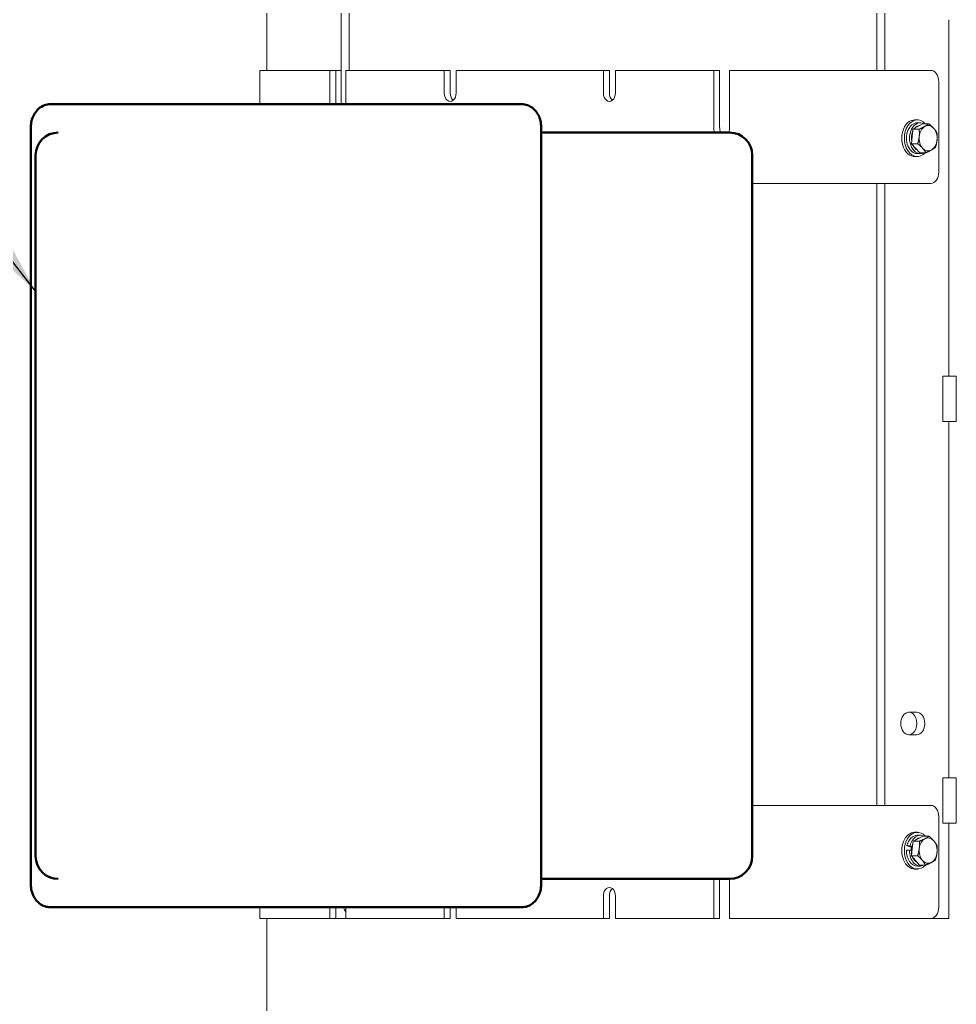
# Model space of a CAD drawing. Header units: inches. Extents: x 20 to 536, y 8 to 344.
# Drawn here: x 224.24 to 244.96, y 98.35 to 120.11 of the extents above; entities that cross this region are included whole.
import ezdxf

# ---------------------------------------------------------------- set-up
doc = ezdxf.new("R2010")
doc.units = ezdxf.units.IN
doc.header["$LTSCALE"] = 16
doc.header["$MEASUREMENT"] = 0
doc.layers.add('Symbol', color=7, linetype='Continuous', lineweight=25)
doc.layers.add('Visible (ANSI)', color=7, linetype='Continuous', lineweight=50)
doc.styles.add('Standard D-E', font='arial.ttf')
doc.dimstyles.new('in [mm] D-E NeptuneBenson$7', dxfattribs={"dimscale": 16, "dimtxt": 0.15, "dimasz": 0.098425, "dimexe": 0.125, "dimexo": 0.063, "dimgap": 0.031496, "dimtad": 0, "dimtih": 1, "dimtoh": 1, "dimdec": 4, "dimrnd": 1e-08, "dimzin": 3, "dimdsep": 46, "dimlunit": 5, "dimtxsty": 'Standard D-E', "dimcen": 0.09, "dimdle": 0.393701, "dimclrd": 256, "dimclre": 256, "dimclrt": 256, "dimadec": 1, "dimazin": 1, "dimtfac": 1, "dimtofl": 0, "dimtmove": 0, "dimatfit": 3, "dimfxl": 1, "dimfrac": 1, "dimtolj": 1, "dimtzin": 4, "dimlwd": -1, "dimlwe": -1, "dimarcsym": 0})

msp = doc.modelspace()

# ---------------------------------------------------------------- linework, layer by layer
at = {"layer": 'Visible (ANSI)', "linetype": 'Continuous', "lineweight": 18}
for p, q in [((229.707141, 118.993472), (229.707141, 121.618472)), ((231.354008, 118.243472), (231.354008, 121.618472)), ((231.530785, 121.618472), (231.530785, 118.993472)), ((243.198047, 118.993472), (243.198047, 121.618472)), ((243.374823, 121.618472), (243.374823, 118.993472)), ((244.789037, 112.233472), (244.789037, 120.113472)), ((229.552806, 118.993472), (229.680947, 118.993472)), ((229.552806, 118.993472), (229.552806, 118.243472)), ((231.104604, 118.993472), (229.680947, 118.993472)), ((231.104604, 118.243472), (231.104604, 118.993472)), ((231.104604, 118.993472), (231.237187, 118.993472)), ((231.237187, 118.993472), (231.354008, 118.993472)), ((231.237187, 118.993472), (231.237187, 118.243472)), ((233.630743, 118.993472), (231.458158, 118.993472)), ((231.458158, 118.993472), (231.458158, 118.243472)), ((233.630743, 118.493472), (233.630743, 118.993472)), ((233.630743, 118.993472), (233.763326, 118.993472)), ((233.763326, 118.993472), (233.763326, 118.493472)), ((237.152135, 118.993472), (233.895908, 118.993472)), ((233.895908, 118.993472), (233.895908, 118.493472)), ((237.152135, 118.493472), (237.152135, 118.993472)), ((237.152135, 118.993472), (237.284718, 118.993472)), ((237.284718, 118.993472), (237.284718, 118.493472)), ((239.589886, 118.993472), (237.4173, 118.993472)), ((237.4173, 118.993472), (237.4173, 118.493472)), ((239.589886, 117.743472), (239.589886, 118.993472)), ((239.589886, 118.993472), (239.722468, 118.993472)), ((239.722468, 118.993472), (239.722468, 117.743472)), ((241.367096, 118.993472), (239.943439, 118.993472)), ((239.943439, 118.993472), (239.943439, 117.743472)), ((241.367096, 118.993472), (241.985815, 118.993472)), ((244.391289, 118.993472), (241.985815, 118.993472)), ((244.568066, 116.743472), (244.568066, 118.743472)), ((244.094305, 117.899472), (244.037736, 117.899472)), ((244.094305, 117.833472), (244.160773, 117.833472)), ((244.103723, 117.753841), (244.210018, 117.814858)), ((244.210018, 117.814858), (244.346421, 117.814858)), ((243.981645, 117.532132), (243.997428, 117.692825)), ((243.997428, 117.692825), (244.103723, 117.753841)), ((243.997428, 117.692825), (244.133831, 117.692825)), ((243.965863, 117.371439), (243.981645, 117.532132)), ((244.056375, 117.271763), (243.965863, 117.371439)), ((243.965863, 117.371439), (244.102265, 117.371439)), ((244.146888, 117.172087), (244.056375, 117.271763)), ((244.094305, 117.153472), (244.160773, 117.153472)), ((244.146888, 117.172087), (244.28329, 117.172087)), ((244.094305, 117.087472), (244.037736, 117.087472)), ((240.443542, 116.493472), (241.367096, 116.493472)), ((241.985815, 116.493472), (241.367096, 116.493472)), ((241.985815, 116.493472), (244.391289, 116.493472)), ((243.198047, 102.743472), (243.198047, 116.493472)), ((243.374823, 116.493472), (243.374823, 102.743472)), ((244.956144, 112.233472), (244.656454, 112.233472)), ((244.656454, 111.233472), (244.656454, 112.233472)), ((244.956144, 111.233472), (244.956144, 112.233472)), ((244.956144, 111.233472), (244.656454, 111.233472)), ((244.789037, 103.353472), (244.789037, 111.233472)), ((243.905153, 104.805972), (244.08193, 104.805972)), ((244.08193, 104.305972), (243.905153, 104.305972)), ((244.956144, 103.353472), (244.656454, 103.353472)), ((244.656454, 102.353472), (244.656454, 103.353472)), ((244.956144, 102.353472), (244.956144, 103.353472)), ((241.367096, 102.743472), (240.443542, 102.743472)), ((241.367096, 102.743472), (241.985815, 102.743472)), ((244.391289, 102.743472), (241.985815, 102.743472)), ((244.568066, 100.493472), (244.568066, 102.493472)), ((244.956144, 102.353472), (244.656454, 102.353472)), ((244.789037, 100.243472), (244.789037, 102.353472)), ((244.094305, 102.149472), (244.037736, 102.149472)), ((243.982706, 101.791714), (244.002401, 101.951541)), ((244.002401, 101.951541), (244.110122, 102.007333)), ((244.002401, 101.951541), (244.138803, 101.951541)), ((244.094305, 102.083472), (244.160773, 102.083472)), ((244.110122, 102.007333), (244.217842, 102.063126)), ((244.217842, 102.063126), (244.354245, 102.063126)), ((243.854026, 101.754981), (243.920494, 101.754981)), ((243.865437, 101.847585), (243.931905, 101.847585)), ((243.865437, 101.847585), (243.969956, 101.821826)), ((243.920494, 101.754981), (243.962078, 101.744733)), ((243.973489, 101.837337), (243.931905, 101.847585)), ((243.963011, 101.631888), (243.982706, 101.791714)), ((243.963011, 101.631888), (244.099414, 101.631888)), ((244.051038, 101.527853), (243.963011, 101.631888)), ((244.139064, 101.423819), (244.051038, 101.527853)), ((244.094305, 101.337472), (244.037736, 101.337472)), ((244.094305, 101.403472), (244.160773, 101.403472)), ((244.139064, 101.423819), (244.275466, 101.423819)), ((239.589886, 100.243472), (239.589886, 101.118472)), ((239.722468, 101.118472), (239.722468, 100.243472)), ((239.943439, 101.118472), (239.943439, 100.243472)), ((237.152135, 100.243472), (237.152135, 100.743472)), ((237.284718, 100.743472), (237.284718, 100.243472)), ((237.4173, 100.743472), (237.4173, 100.243472)), ((229.552806, 100.493472), (229.552806, 100.243472)), ((231.104604, 100.243472), (231.104604, 100.493472)), ((231.237187, 100.493472), (231.237187, 100.243472)), ((231.458158, 100.493472), (231.458158, 100.243472)), ((233.630743, 100.243472), (233.630743, 100.493472)), ((233.763326, 100.493472), (233.763326, 100.243472)), ((233.895908, 100.493472), (233.895908, 100.243472)), ((229.680947, 100.243472), (229.552806, 100.243472)), ((229.680947, 100.243472), (231.104604, 100.243472)), ((229.707141, 73.743472), (229.707141, 100.243472)), ((231.237187, 100.243472), (231.104604, 100.243472)), ((231.458158, 100.243472), (231.237187, 100.243472)), ((231.458158, 100.243472), (233.630743, 100.243472)), ((233.763326, 100.243472), (233.630743, 100.243472)), ((233.895908, 100.243472), (237.152135, 100.243472)), ((237.284718, 100.243472), (237.152135, 100.243472)), ((237.4173, 100.243472), (239.589886, 100.243472)), ((239.722468, 100.243472), (239.589886, 100.243472)), ((239.943439, 100.243472), (241.367096, 100.243472)), ((241.985815, 100.243472), (241.367096, 100.243472)), ((241.985815, 100.243472), (244.391289, 100.243472)), ((244.391289, 100.243472), (244.789037, 100.243472))]:
    msp.add_line(p, q, dxfattribs=at)
at = {"layer": 'Visible (ANSI)'}
for p, q in [((235.170571, 118.243472), (224.917522, 118.243472)), ((235.347347, 118.243472), (235.170571, 118.243472)), ((224.490746, 100.993472), (224.490746, 117.743472)), ((235.774124, 100.993472), (235.774124, 117.743472)), ((239.943542, 117.618472), (235.774124, 117.618472)), ((224.594299, 117.118472), (224.594299, 101.618472)), ((240.443542, 101.618472), (240.443542, 117.118472)), ((235.774124, 101.118472), (239.943542, 101.118472)), ((224.917522, 100.493472), (235.170571, 100.493472)), ((235.170571, 100.493472), (235.347347, 100.493472))]:
    msp.add_line(p, q, dxfattribs=at)
for centre, start, end in [((225.094299, 117.118472), 90, 180), ((239.943542, 117.118472), 0, 90), ((225.094299, 101.618472), 180, 270), ((239.943542, 101.618472), 270, 0)]:
    msp.add_arc(centre, 0.5, start, end, dxfattribs=at)
at = {"layer": 'Visible (ANSI)', "linetype": 'Continuous', "lineweight": 18}
for centre, major_axis, start_param, end_param in [((244.391289, 118.743472), (0, 0.25), 4.71238898, 6.283185307), ((233.763326, 118.493472), (0, -0.1875), 4.71238898, 7.853981634), ((233.895908, 118.493472), (0, -0.1875), 4.71238898, 5.759586532), ((237.284718, 118.493472), (0, -0.1875), 4.71238898, 7.853981634), ((237.4173, 118.493472), (0, -0.1875), 4.71238898, 5.759586532), ((244.037736, 117.493472), (0, 0.406), 0, 3.141592654), ((244.094305, 117.493472), (0, 0.406), 5.625795215, 10.082168053), ((244.094305, 117.493472), (0, 0.34), 0, 3.141592654), ((244.160773, 117.493472), (0, -0.34), 2.809159971, 6.615617989), ((244.160773, 117.493472), (0, 0.281), 0.126143383, 0.645022155), ((244.332602, 117.493472), (0, 0.281), 5.621570525, 6.668768076), ((239.766662, 117.743472), (0, 0.25), 1.570796327, 2.094395102), ((239.899245, 117.743472), (0, -0.25), 4.71238898, 5.235987756), ((239.766662, 117.743472), (0, -0.25), 1.047197551, 1.570796327), ((244.160773, 117.493472), (0, 0.281), 1.009786665, 1.855773976), ((244.332602, 117.493472), (0, 0.281), 0.385582769, 1.43278032), ((244.332602, 117.493472), (0, 0.281), 4.574372974, 5.621570525), ((244.160773, 117.493472), (0, -0.281), 5.289379869, 5.953761182), ((244.332602, 117.493472), (0, -0.281), 4.574372974, 5.621570525), ((244.332602, 117.493472), (0, -0.281), 0.385582769, 1.43278032), ((244.332602, 117.493472), (0, -0.281), 5.621570525, 6.668768076), ((244.391289, 116.743472), (0, -0.25), 0, 1.570796327), ((243.905153, 104.555972), (0, -0.25), 3.141592654, 6.283185307), ((243.905153, 104.555972), (0, -0.25), 0, 3.141592654), ((244.08193, 104.555972), (0, 0.25), 3.141592654, 6.283185307), ((244.391289, 102.493472), (0, 0.25), 4.71238898, 6.283185307), ((244.037736, 101.743472), (0, 0.406), 0, 3.141592654), ((244.094305, 101.743472), (0, 0.406), 5.618844834, 10.089118434), ((244.160773, 101.743472), (0, 0.34), 5.935479701, 7.542767813), ((244.094305, 101.743472), (0, 0.34), 0, 1.259582506), ((244.160773, 101.743472), (0, 0.281), 0.976426852, 1.820096919), ((244.160773, 101.743472), (0, 0.281), 0.103040033, 0.599088636), ((244.332602, 101.743472), (0, 0.281), 0.351064335, 1.398261886), ((244.332602, 101.743472), (0, 0.281), 5.587052091, 6.634249642), ((244.332602, 101.743472), (0, 0.281), 4.539854539, 5.587052091), ((244.094305, 101.743472), (0, -0.34), 4.678533919, 6.283185307), ((244.160773, 101.743472), (0, -0.34), 4.678533919, 6.630890914), ((244.094305, 101.743472), (0, -0.203), 4.306207403, 4.69247645), ((244.332602, 101.743472), (0, -0.281), 4.539854539, 5.587052091), ((244.332602, 101.743472), (0, -0.281), 0.351064335, 1.398261886), ((244.160773, 101.743472), (0, -0.281), 5.247607745, 5.926496436), ((244.332602, 101.743472), (0, -0.281), 5.587052091, 6.634249642), ((237.284718, 100.743472), (0, 0.1875), 4.71238898, 7.853981634), ((237.4173, 100.743472), (0, -0.1875), 3.665191429, 4.71238898), ((231.707562, 100.743472), (0, -0.5), 5.235987756, 5.500169152), ((244.391289, 100.493472), (0, -0.25), 0, 1.570796327)]:
    msp.add_ellipse(centre, major_axis=major_axis, ratio=0.707106781, start_param=start_param, end_param=end_param, dxfattribs=at)
at = {"layer": 'Visible (ANSI)'}
for points, knots in [([(224.490746, 117.743472), (224.490746, 117.788164), (224.495672, 117.832861), (224.515819, 117.920552), (224.531029, 117.963576), (224.573243, 118.045745), (224.60029, 118.084983), (224.668627, 118.155199), (224.710196, 118.1862), (224.798662, 118.226851), (224.843449, 118.238963), (224.898751, 118.243119), (224.908137, 118.243472), (224.917522, 118.243472)], [3.141592654, 3.141592654, 3.141592654, 3.141592654, 3.455751919, 3.455751919, 3.769911184, 3.769911184, 4.08407045, 4.08407045, 4.398229715, 4.398229715, 4.659294404, 4.659294404, 4.71238898, 4.71238898, 4.71238898, 4.71238898]), ([(235.774124, 117.743472), (235.774124, 117.788164), (235.769198, 117.832861), (235.74905, 117.920552), (235.733841, 117.963576), (235.691627, 118.045745), (235.664579, 118.084983), (235.596242, 118.155199), (235.554674, 118.1862), (235.466208, 118.226851), (235.421421, 118.238963), (235.366119, 118.243119), (235.356733, 118.243472), (235.347347, 118.243472)], [0, 0, 0, 0, 0.314159265, 0.314159265, 0.628318531, 0.628318531, 0.942477796, 0.942477796, 1.256637061, 1.256637061, 1.517701751, 1.517701751, 1.570796327, 1.570796327, 1.570796327, 1.570796327]), ([(224.917522, 100.493472), (224.875359, 100.493472), (224.833298, 100.500783), (224.753476, 100.52823), (224.71614, 100.548874), (224.646306, 100.601586), (224.615244, 100.634793), (224.562257, 100.708916), (224.541208, 100.750319), (224.510028, 100.835712), (224.499894, 100.879761), (224.492072, 100.947233), (224.490746, 100.970353), (224.490746, 100.993472)], [1.570796327, 1.570796327, 1.570796327, 1.570796327, 1.809310244, 1.809310244, 2.061069772, 2.061069772, 2.350754533, 2.350754533, 2.664913799, 2.664913799, 2.979073064, 2.979073064, 3.141592654, 3.141592654, 3.141592654, 3.141592654]), ([(235.347347, 100.493472), (235.389511, 100.493472), (235.431572, 100.500783), (235.511394, 100.52823), (235.54873, 100.548874), (235.618563, 100.601586), (235.649626, 100.634793), (235.702613, 100.708916), (235.723661, 100.750319), (235.754842, 100.835712), (235.764976, 100.879761), (235.772798, 100.947233), (235.774124, 100.970353), (235.774124, 100.993472)], [4.71238898, 4.71238898, 4.71238898, 4.71238898, 4.950902898, 4.950902898, 5.202662426, 5.202662426, 5.492347187, 5.492347187, 5.806506452, 5.806506452, 6.120665718, 6.120665718, 6.283185307, 6.283185307, 6.283185307, 6.283185307])]:
    msp.add_open_spline(points, degree=3, knots=knots, dxfattribs=at)
at = {"layer": 'Visible (ANSI)', "linetype": 'Continuous', "lineweight": 18}
for points in [[(244.257873, 117.753841), (244.307204, 117.782159), (244.346421, 117.814858)], [(244.346421, 117.814858), (244.412673, 117.761442), (244.45468, 117.715182)], [(244.133831, 117.692825), (244.208541, 117.725523), (244.257873, 117.753841)], [(244.135795, 117.532132), (244.143119, 117.60671), (244.133831, 117.692825)], [(244.45468, 117.715182), (244.496687, 117.668922), (244.527446, 117.615506)], [(244.527446, 117.615506), (244.536735, 117.529391), (244.52941, 117.454813)], [(244.102265, 117.371439), (244.12847, 117.457554), (244.135795, 117.532132)], [(244.210525, 117.271763), (244.168518, 117.318023), (244.102265, 117.371439)], [(244.52941, 117.454813), (244.522085, 117.380235), (244.49588, 117.29412)], [(244.28329, 117.172087), (244.252531, 117.225503), (244.210525, 117.271763)], [(244.407332, 117.233104), (244.358, 117.204786), (244.28329, 117.172087)], [(244.49588, 117.29412), (244.456664, 117.261422), (244.407332, 117.233104)], [(244.136855, 101.791714), (244.145996, 101.86589), (244.138803, 101.951541)], [(244.138803, 101.951541), (244.214278, 101.98144), (244.264271, 102.007333)], [(244.264271, 102.007333), (244.314264, 102.033227), (244.354245, 102.063126)], [(244.354245, 102.063126), (244.419165, 102.007374), (244.460018, 101.959091)], [(244.460018, 101.959091), (244.500871, 101.910809), (244.530297, 101.855057)], [(244.099414, 101.631888), (244.127715, 101.717539), (244.136855, 101.791714)], [(244.528349, 101.69523), (244.519209, 101.621055), (244.490908, 101.535404)], [(244.530297, 101.855057), (244.53749, 101.769406), (244.528349, 101.69523)], [(244.205187, 101.527853), (244.164334, 101.576136), (244.099414, 101.631888)], [(244.275466, 101.423819), (244.24604, 101.479571), (244.205187, 101.527853)], [(244.400934, 101.479611), (244.35094, 101.453718), (244.275466, 101.423819)], [(244.490908, 101.535404), (244.450927, 101.505505), (244.400934, 101.479611)]]:
    msp.add_rational_spline(points, [1, 1.0379548493, 1], degree=2, dxfattribs=at)

# ---------------------------------------------------------------- leaders
at = {"layer": 'Symbol', "annotation_type": 0, "has_hookline": 1, "hookline_direction": 1, "text_width": 24.473125}
msp.add_leader([(224.594299, 114.108616), (218.602801, 121.797156), (217.027998, 121.797156)], dimstyle='in [mm] D-E NeptuneBenson$7', override={"dimtad": 0}, dxfattribs=at)

doc.saveas('drawing.dxf')
